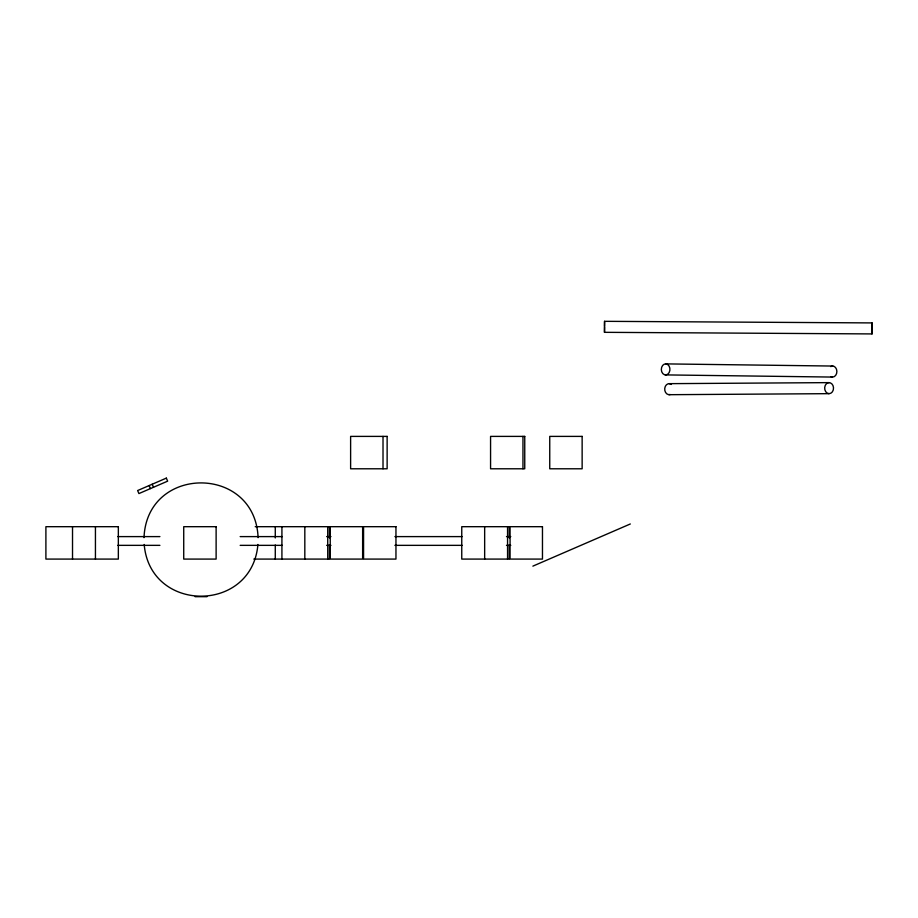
<?xml version="1.0" encoding="UTF-8"?>
<svg xmlns="http://www.w3.org/2000/svg" width="918" height="918" viewBox="0 0 918 918"><rect width="100%" height="100%" fill="white"/><g stroke="black" fill="none" stroke-linecap="round" stroke-linejoin="round"><path stroke-width="1.38" d="M604.549 327.221L604.492 332.327L872.02 333.923L872.077 328.828M604.503 326.418L604.56 321.323L872.089 322.918L872.02 333.923M872.031 328.024L872.089 322.918M257.912 544.477C252.094 613.408 150.001 613.408 144.195 544.477M258.096 537.661C255.238 464.669 146.857 464.669 144.011 537.661M532.876 566.142L630.322 523.971M195.086 596.677L207.009 596.677M669.188 383.655L829.161 382.622M669.061 394.694L829.034 393.661A5.519 4.429 89.6 0 0 832.959 385.468A5.519 4.429 89.6 0 0 825.293 385.296A5.519 4.429 89.6 0 0 829.034 393.661M255.227 526.691L329.413 526.691L329.413 537.959M117.779 536.605L159.916 536.605M240.172 536.605L282.308 536.605M326.659 536.605L330.95 536.605M394.901 536.605L462.144 536.605M506.495 536.605L510.787 536.605M117.779 545.349L159.916 545.349M240.172 545.349L282.308 545.349M326.659 545.349L330.95 545.349M394.901 545.349L462.144 545.349M506.495 545.349L510.787 545.349M253.793 559.085L329.413 559.085L329.413 545.005M665.986 363.895A5.519 4.315 -89.3 0 1 669.176 372.513A5.519 4.315 -89.3 0 1 661.729 371.779A5.519 4.315 -89.3 0 1 665.986 363.895L832.913 366.053M665.275 374.9L832.201 377.069M152.181 484.245L153.49 487.263M149.118 485.576L150.426 488.594M604.56 321.323L604.492 332.327M522.962 436.394L522.962 468.788M509.249 537.959L509.249 526.691L461.754 526.691L461.754 559.085L509.249 559.085L509.249 545.005M507.562 526.691L507.562 559.085M484.658 526.691L484.658 559.085M383.013 436.394L383.013 468.788M327.726 526.691L327.726 559.085M304.822 526.691L304.822 559.085M281.918 526.691L281.918 559.085M275.274 526.691L275.274 537.959M275.274 545.005L275.274 559.085M95.438 526.691L95.438 559.085M72.522 526.691L72.522 559.085M830.721 366.58A5.519 4.315 -89.3 0 1 836.872 371.262A5.519 4.315 -89.3 0 1 831.1 376.77M670.209 394.533A5.519 4.429 89.6 0 1 664.747 388.36A5.519 4.429 89.6 0 1 671.402 384.447M166.342 478.117L137.62 490.545L138.928 493.574L167.65 481.147L166.342 478.117M387.132 436.394L350.619 436.394L350.619 468.788L387.132 468.788L387.132 436.394M524.752 436.394L490.568 436.394L490.568 468.788L524.752 468.788L524.752 436.394M582.138 436.394L549.744 436.394L549.744 468.788L582.138 468.788L582.138 436.394M118.342 526.691L45.9 526.691L45.9 559.085L118.342 559.085L118.342 526.691M216.12 526.691L183.726 526.691L183.726 559.085L216.12 559.085L216.12 526.691M362.633 526.691L330.239 526.691L330.239 559.085L362.633 559.085L362.633 526.691M395.956 526.691L363.562 526.691L363.562 559.085L395.956 559.085L395.956 526.691M542.469 526.691L510.075 526.691L510.075 559.085L542.469 559.085L542.469 526.691"/></g></svg>
